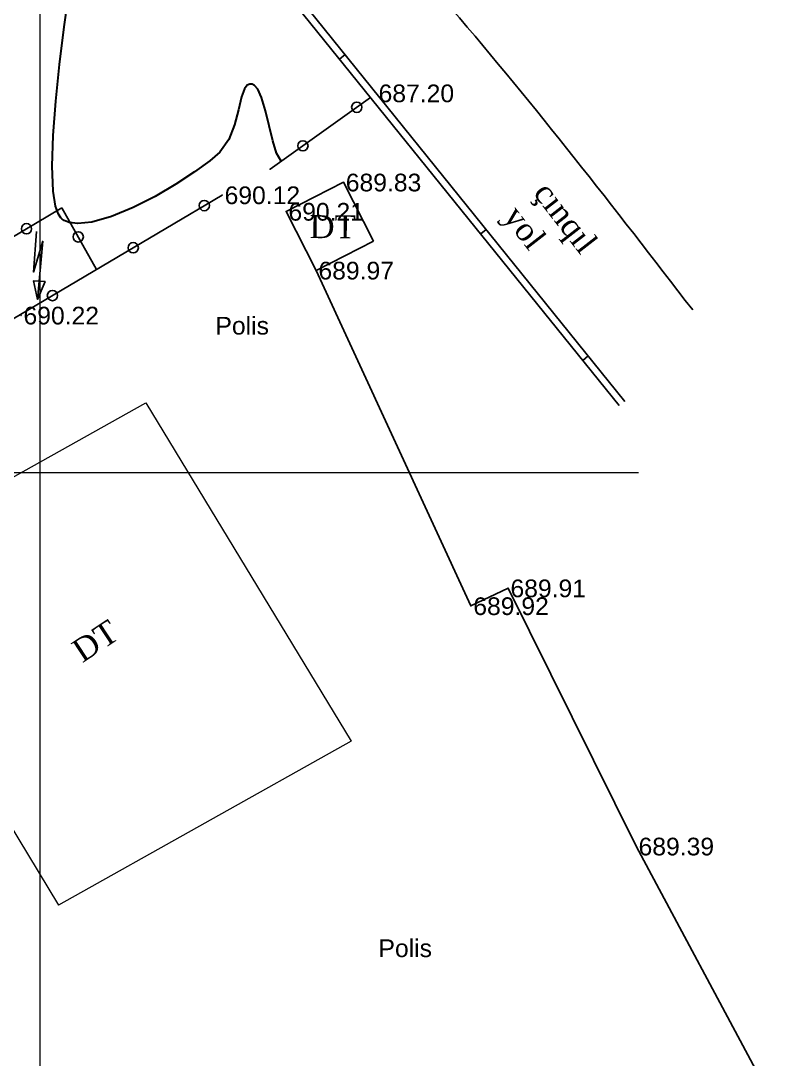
# Model space of a CAD drawing. Header units: feet. Extents: x 3381 to 683784, y 675186 to 4376258.
# Drawn here: x 682232.3 to 682274.5, y 4375631.2 to 4375689.9 of the extents above; entities that cross this region are included whole.
import ezdxf

# ---------------------------------------------------------------- set-up
doc = ezdxf.new("R2010")
doc.units = ezdxf.units.FT
doc.header["$MEASUREMENT"] = 0
doc.header["$PDMODE"] = 34
doc.header["$PDSIZE"] = 0.01
doc.linetypes.add('ACAD_ISO03W100', pattern=[30, 12, -18])
doc.layers.get('0').update_dxf_attribs({"linetype": 'CONTINUOUS'})
for name, color, linetype in [('0_Point_Height', 2, 'CONTINUOUS'), ('0_Point_Point', 7, 'CONTINUOUS'), ('Yazilar', 7, 'CONTINUOUS')]:
    doc.layers.add(name, color=color, linetype=linetype)
for name, color, linetype, lineweight in [('ANA HORIZONTAL', 24, 'CONTINUOUS', 30), ('das tikili', 5, 'CONTINUOUS', 0), ('km setka', 170, 'CONTINUOUS', 15), ('kontur', 5, 'CONTINUOUS', 0)]:
    doc.layers.add(name, color=color, linetype=linetype, lineweight=lineweight)
doc.styles.get("Standard").update_dxf_attribs({"font": 'arial.ttf', "height": 2})

msp = doc.modelspace()

# ---------------------------------------------------------------- linework, layer by layer
at = {"linetype": 'Continuous'}
for p, q in [((682250.621, 4375687.946), (682250.316, 4375687.687)), ((682246.387, 4375681.466, 690.322), (682252.066, 4375685.521, 250.259)), ((682247.284, 4375679.07, 690.209), (682250.527, 4375680.724, 689.83)), ((682250.527, 4375680.724, 689.83), (682252.224, 4375677.399, 689.592)), ((682243.671, 4375680.004, 690.121), (682219.521, 4375665.712, 690.108)), ((682234.592, 4375679.279, 690.117), (682230.289, 4375676.732, 690.115)), ((682236.57, 4375675.802, 668.222), (682234.592, 4375679.279, 64.195)), ((682247.284, 4375679.07, 690.209), (682248.981, 4375675.745, 689.971)), ((682258.603, 4375678.062), (682258.298, 4375677.803)), ((682248.981, 4375675.745, 689.971), (682252.224, 4375677.399, 689.592)), ((682248.981, 4375675.745, 689.971), (682257.74, 4375656.776, 689.923)), ((682264.376, 4375670.914), (682264.072, 4375670.654)), ((682257.74, 4375656.776, 689.923), (682259.844, 4375657.783, 689.909)), ((682259.844, 4375657.783, 689.909), (682267.089, 4375643.188, 689.392)), ((682267.089, 4375643.188, 689.392), (682274.505, 4375629.345, 688.984))]:
    msp.add_line(p, q, dxfattribs=at)
at = {"linetype": 'Continuous', "elevation": 687.196}
for points in [[(682266.456, 4375668.339), (682242.743, 4375697.7), (682233.432, 4375709.158), (682222.678, 4375722.254), (682219.088, 4375726.548)], [(682266.135, 4375668.1), (682242.432, 4375697.448), (682233.122, 4375708.905), (682222.37, 4375721.999), (682218.746, 4375726.257)]]:
    msp.add_lwpolyline(points, dxfattribs=at)
at = {"color": 1, "linetype": 'Continuous'}
msp.add_lwpolyline([(682233.17, 4375677.934), (682232.996, 4375675.645), (682233.518, 4375677.387), (682233.219, 4375674.104), (682232.996, 4375675.148), (682233.656, 4375675.11), (682233.219, 4375674.104)], dxfattribs=at)
at = {"linetype": 'Continuous'}
for centre in [(682251.286, 4375684.964, 310.647), (682248.235, 4375682.786, 547.109), (682242.661, 4375679.406, 690.12), (682232.601, 4375678.101, 690.116), (682235.526, 4375677.637, 349.405), (682238.639, 4375677.027, 690.118), (682234.068, 4375674.321, 690.116)]:
    msp.add_circle(centre, 0.291, dxfattribs=at)
msp.add_open_spline([(682133.915, 4375868.228), (682135.736, 4375864.758), (682142.042, 4375852.74), (682151.939, 4375834.758), (682165.934, 4375815.494), (682176.705, 4375795.296), (682187.668, 4375777.411), (682196.796, 4375760.007), (682210.211, 4375741.486), (682226.81, 4375727.197), (682238.346, 4375712.36), (682246.276, 4375701.878), (682257.594, 4375689.959), (682265.843, 4375679.267), (682270.287, 4375673.507)], degree=3, knots=[0, 0, 0, 0, 11.75951, 40.72321, 61.46233, 83.054979, 109.290717, 124.392744, 141.962718, 177.533008, 189.558821, 198.276488, 216.955448, 238.768866, 238.768866, 238.768866, 238.768866], dxfattribs=at)
at = {"layer": '0_Point_Point'}
for p in [(682252.382, 4375685.765, 687.196), (682246.387, 4375681.466, 690.322), (682250.527, 4375680.724, 689.83), (682243.671, 4375680.004, 690.121), (682247.284, 4375679.07, 690.209), (682248.981, 4375675.745, 689.971), (682232.296, 4375673.203, 690.218), (682259.844, 4375657.783, 689.909), (682257.74, 4375656.776, 689.923), (682267.089, 4375643.188, 689.392)]:
    msp.add_point(p, dxfattribs=at)
at = {"layer": 'ANA HORIZONTAL', "color": 16, "lineweight": 30, "elevation": 690}
msp.add_lwpolyline([(682247.006, 4375681.908), (682247.005, 4375681.909), (682246.75, 4375682.364), (682246.53, 4375683.069), (682246.325, 4375683.907), (682246.119, 4375684.763), (682245.893, 4375685.521), (682245.685, 4375685.979), (682245.507, 4375686.197), (682245.376, 4375686.269), (682245.307, 4375686.28), (682245.227, 4375686.273), (682245.09, 4375686.211), (682244.925, 4375686.005), (682244.76, 4375685.562), (682244.586, 4375684.819), (682244.376, 4375683.972), (682244.054, 4375683.136), (682243.544, 4375682.424), (682242.964, 4375681.93), (682242.109, 4375681.308), (682241.054, 4375680.62), (682239.872, 4375679.929), (682238.635, 4375679.298), (682237.418, 4375678.791), (682236.294, 4375678.47), (682235.51, 4375678.391), (682235.014, 4375678.455), (682234.737, 4375678.565), (682234.615, 4375678.641), (682234.539, 4375678.711), (682234.404, 4375678.913), (682234.248, 4375679.367), (682234.116, 4375680.226), (682234.062, 4375681.644), (682234.115, 4375683.367), (682234.257, 4375685.31), (682234.468, 4375687.388), (682234.732, 4375689.518), (682235.031, 4375691.613)], dxfattribs=at)
at = {"layer": 'das tikili', "color": 0, "lineweight": 20}
for p, q in [((682239.359, 4375668.258, 689.594), (682250.977, 4375649.125, 689.594)), ((682250.977, 4375649.125, 689.594), (682234.415, 4375639.867, 689.594)), ((682229.05, 4375648.703, 689.594), (682234.415, 4375639.867, 689.594))]:
    msp.add_line(p, q, dxfattribs=at)
at = {"layer": 'das tikili', "color": 0, "lineweight": 20, "elevation": 689.594}
msp.add_lwpolyline([(682222.798, 4375659), (682239.359, 4375668.258)], dxfattribs=at)
at = {"layer": 'km setka', "flags": 128}
for points in [[(682233.362, 4375754.771), (682233.362, 4375614.936)], [(682043.209, 4375664.316), (682267.219, 4375664.316)]]:
    msp.add_lwpolyline(points, dxfattribs=at)

# ---------------------------------------------------------------- texts
at = {"layer": '0_Point_Height', "color": 0}
for s, p in [('687.20', (682252.518, 4375685.251, 687.196)), ('689.83', (682250.663, 4375680.21, 689.83)), ('690.12', (682243.807, 4375679.49, 690.121)), ('690.21', (682247.42, 4375678.556, 690.209)), ('689.97', (682249.117, 4375675.231, 689.971)), ('690.22', (682232.432, 4375672.689, 690.218)), ('689.91', (682259.98, 4375657.269, 689.909)), ('689.92', (682257.876, 4375656.262, 689.923)), ('689.39', (682267.225, 4375642.674, 689.392))]:
    msp.add_text(s, height=1, dxfattribs=at).set_placement(p)
at = {"layer": 'kontur', "color": 0, "linetype": 'ACAD_ISO03W100', "lineweight": 0, "ltscale": 0.35, "char_height": 1, "attachment_point": 1}
for insert in [(682243.289, 4375673.117), (682252.512, 4375637.927)]:
    msp.add_mtext_dynamic_manual_height_columns('Polis', width=10.61016, gutter_width=12.5, heights=[0], dxfattribs=dict(at, insert=insert))
at = {"layer": 'Yazilar', "char_height": 1.3, "width": 0.10588, "attachment_point": 1}
for s, insert, rotation in [('{\\fTimes New Roman|b0|i0|c238|p18;çınqıl yol}', (682262.247, 4375680.9), 307.83473), ('{\\fTimes New Roman|b0|i0|c0|p18;DT}', (682248.617, 4375678.87), 359.75118), ('{\\fTimes New Roman|b0|i0|c0|p18;DT}', (682235.043, 4375654.619, 689.594), 33.47316)]:
    msp.add_mtext(s, dxfattribs=dict(at, insert=insert, rotation=rotation))

doc.saveas('drawing.dxf')
